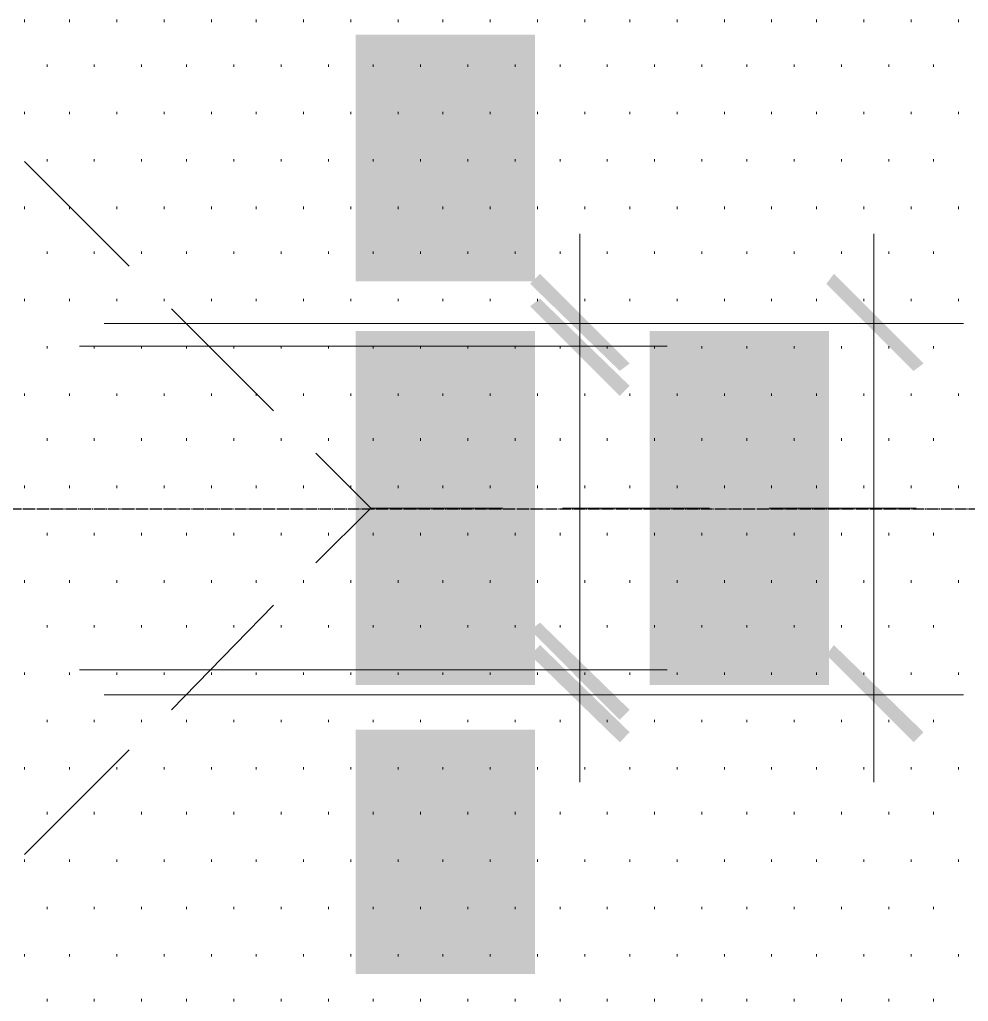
# Model space of a CAD drawing. Header units: millimetres. Extents: x -383313 to -161684, y -117025 to 99224.
# Drawn here: x -325112 to -323499, y -12419 to -10751 of the extents above; entities that cross this region are included whole.
import ezdxf

# ---------------------------------------------------------------- set-up
doc = ezdxf.new("R2010")
doc.units = ezdxf.units.MM
doc.header["$MEASUREMENT"] = 0
doc.linetypes.add('PS-GOST2.303 5', pattern=[24, 20, -1.5, 1, -1.5])
for name, color, linetype in [('PDF_Geometry', 7, 'Continuous'), ('PDF_Solid Fills', 7, 'Continuous'), ('PS_Оси', 5, 'PS-GOST2.303 5')]:
    doc.layers.add(name, color=color, linetype=linetype)

# ---------------------------------------------------------------- blocks, each defined once
blk = doc.blocks.new('A$Cf5759c35')
at = {"layer": 'PDF_Solid Fills'}
for points in [[(33946.9, 7382.9), (33946.9, 7382.9), (33946.9, 7357.5), (33951.2, 7353.3), (33951.2, 7349.1), (33955.4, 7340.6), (33959.6, 7336.4), (33959.6, 7336.4), (33963.9, 7332.1), (33972.3, 7327.9), (33972.3, 7382.9), (33972.3, 7382.9), (33972.3, 7391.4), (33972.3, 7395.6), (33976.6, 7404.1), (33980.8, 7408.3), (33985, 7412.6), (33993.5, 7416.8), (33993.5, 7416.8), (33997.7, 7421), (34002, 7421), (34006.2, 7425.3), (34010.4, 7425.3), (34014.7, 7425.3), (34023.1, 7429.5), (34031.6, 7429.5), (34035.8, 7429.5), (34044.3, 7429.5), (34052.8, 7429.5), (34065.5, 7429.5), (34073.9, 7429.5), (34073.9, 7429.5), (34086.6, 7429.5), (34095.1, 7429.5), (34103.6, 7429.5), (34112, 7429.5), (34116.3, 7429.5), (34124.7, 7429.5), (34133.2, 7425.3), (34137.4, 7425.3), (34141.7, 7425.3), (34145.9, 7421), (34150.1, 7421), (34154.4, 7416.8), (34158.6, 7416.8), (34162.8, 7412.6), (34167.1, 7404.1), (34171.3, 7399.9), (34175.5, 7395.6), (34175.5, 7387.2), (34175.5, 7382.9), (34179.8, 7327.9), (34184, 7332.1), (34188.2, 7336.4), (34192.5, 7340.6), (34192.5, 7349.1), (34196.7, 7353.3), (34196.7, 7361.8), (34200.9, 7366), (34200.9, 7374.5), (34200.9, 7382.9), (34200.9, 7382.9), (34200.9, 7391.4), (34200.9, 7395.6), (34196.7, 7404.1), (34196.7, 7408.3), (34192.5, 7416.8), (34188.2, 7421), (34188.2, 7425.3), (34184, 7429.5), (34179.8, 7433.7), (34175.5, 7438), (34171.3, 7442.2), (34162.8, 7446.4), (34158.6, 7446.4), (34150.1, 7450.7), (34145.9, 7454.9), (34141.7, 7454.9), (34137.4, 7454.9), (34133.2, 7459.1), (34124.7, 7459.1), (34120.5, 7459.1), (34112, 7459.1), (34103.6, 7463.4), (34099.3, 7463.4), (34090.9, 7463.4), (34082.4, 7463.4), (34073.9, 7463.4), (34069.7, 7463.4), (34061.2, 7463.4), (34052.8, 7463.4), (34044.3, 7463.4), (34040.1, 7463.4), (34031.6, 7459.1), (34027.4, 7459.1), (34018.9, 7459.1), (34014.7, 7459.1), (34006.2, 7454.9), (34002, 7454.9), (33993.5, 7450.7), (33989.3, 7446.4), (33980.8, 7446.4), (33976.6, 7442.2), (33976.6, 7442.2), (33972.3, 7438), (33968.1, 7433.7), (33959.6, 7429.5), (33955.4, 7421), (33955.4, 7416.8), (33951.2, 7416.8), (33951.2, 7408.3), (33946.9, 7404.1), (33946.9, 7395.6), (33946.9, 7387.2)], [(33972.3, 7327.9), (33976.6, 7323.7), (33980.8, 7319.4), (33989.3, 7315.2), (33993.5, 7311), (34002, 7311), (34002, 7306.7), (34010.4, 7306.7), (34014.7, 7306.7), (34023.1, 7302.5), (34027.4, 7302.5), (34035.8, 7302.5), (34040.1, 7302.5), (34048.5, 7302.5), (34057, 7302.5), (34065.5, 7298.3), (34073.9, 7298.3), (34078.2, 7298.3), (34086.6, 7298.3), (34095.1, 7302.5), (34103.6, 7302.5), (34112, 7302.5), (34120.5, 7302.5), (34124.7, 7302.5), (34133.2, 7306.7), (34137.4, 7306.7), (34145.9, 7311), (34150.1, 7311), (34154.4, 7315.2), (34162.8, 7315.2), (34167.1, 7319.4), (34171.3, 7323.7), (34175.5, 7323.7), (34179.8, 7327.9), (34175.5, 7382.9), (34175.5, 7378.7), (34175.5, 7374.5), (34171.3, 7366), (34171.3, 7361.8), (34167.1, 7357.5), (34162.8, 7349.1), (34154.4, 7344.8), (34154.4, 7344.8), (34150.1, 7344.8), (34145.9, 7340.6), (34141.7, 7340.6), (34137.4, 7336.4), (34129, 7336.4), (34124.7, 7336.4), (34116.3, 7332.1), (34107.8, 7332.1), (34099.3, 7332.1), (34090.9, 7332.1), (34082.4, 7332.1), (34073.9, 7332.1), (34065.5, 7332.1), (34057, 7332.1), (34048.5, 7332.1), (34040.1, 7332.1), (34031.6, 7332.1), (34027.4, 7336.4), (34018.9, 7336.4), (34014.7, 7336.4), (34006.2, 7340.6), (34002, 7340.6), (33997.7, 7344.8), (33993.5, 7344.8), (33989.3, 7349.1), (33985, 7353.3), (33980.8, 7357.5), (33976.6, 7361.8), (33972.3, 7366), (33972.3, 7374.5), (33972.3, 7382.9)], [(33946.9, 7234.8), (33946.9, 7209.4), (34107.8, 7095.1), (34137.4, 7095.1), (34137.4, 7205.1), (34196.7, 7205.1), (34196.7, 7234.8), (34137.4, 7234.8), (34137.4, 7268.6), (34107.8, 7268.6), (34107.8, 7234.8), (34107.8, 7124.7), (33997.7, 7205.1)], [(33946.9, 7234.8), (33997.7, 7205.1), (34107.8, 7205.1), (34107.8, 7124.7), (34107.8, 7234.8)], [(33946.9, 6879.2), (33946.9, 6879.2), (33946.9, 6853.8), (33951.2, 6849.5), (33951.2, 6845.3), (33955.4, 6836.8), (33959.6, 6832.6), (33959.6, 6832.6), (33963.9, 6828.4), (33972.3, 6824.1), (33972.3, 6879.2), (33972.3, 6879.2), (33972.3, 6887.6), (33972.3, 6891.9), (33976.6, 6900.3), (33980.8, 6904.6), (33985, 6908.8), (33993.5, 6913), (33993.5, 6913), (33997.7, 6917.3), (34002, 6917.3), (34006.2, 6921.5), (34010.4, 6921.5), (34014.7, 6921.5), (34023.1, 6925.7), (34031.6, 6925.7), (34035.8, 6925.7), (34044.3, 6925.7), (34052.8, 6925.7), (34065.5, 6925.7), (34073.9, 6925.7), (34073.9, 6925.7), (34086.6, 6925.7), (34095.1, 6925.7), (34103.6, 6925.7), (34112, 6925.7), (34116.3, 6925.7), (34124.7, 6925.7), (34133.2, 6921.5), (34137.4, 6921.5), (34141.7, 6921.5), (34145.9, 6917.3), (34150.1, 6917.3), (34154.4, 6913), (34158.6, 6913), (34162.8, 6908.8), (34167.1, 6900.3), (34171.3, 6896.1), (34175.5, 6891.9), (34175.5, 6883.4), (34175.5, 6879.2), (34179.8, 6824.1), (34184, 6828.4), (34188.2, 6832.6), (34192.5, 6836.8), (34192.5, 6845.3), (34196.7, 6849.5), (34196.7, 6858), (34200.9, 6862.2), (34200.9, 6870.7), (34200.9, 6879.2), (34200.9, 6879.2), (34200.9, 6887.6), (34200.9, 6891.9), (34196.7, 6900.3), (34196.7, 6904.6), (34192.5, 6913), (34188.2, 6917.3), (34188.2, 6921.5), (34184, 6925.7), (34179.8, 6930), (34175.5, 6934.2), (34171.3, 6938.4), (34162.8, 6942.7), (34158.6, 6942.7), (34150.1, 6946.9), (34145.9, 6951.1), (34141.7, 6951.1), (34137.4, 6951.1), (34133.2, 6955.4), (34124.7, 6955.4), (34120.5, 6955.4), (34112, 6955.4), (34103.6, 6959.6), (34099.3, 6959.6), (34090.9, 6959.6), (34082.4, 6959.6), (34073.9, 6959.6), (34069.7, 6959.6), (34061.2, 6959.6), (34052.8, 6959.6), (34044.3, 6959.6), (34040.1, 6959.6), (34031.6, 6955.4), (34027.4, 6955.4), (34018.9, 6955.4), (34014.7, 6955.4), (34006.2, 6951.1), (34002, 6951.1), (33993.5, 6946.9), (33989.3, 6942.7), (33980.8, 6942.7), (33976.6, 6938.4), (33976.6, 6938.4), (33972.3, 6934.2), (33968.1, 6930), (33959.6, 6925.7), (33955.4, 6917.3), (33955.4, 6913), (33951.2, 6913), (33951.2, 6904.6), (33946.9, 6900.3), (33946.9, 6891.9), (33946.9, 6883.4)], [(34446.5, 6879.2), (34446.5, 6879.2), (34446.5, 6853.8), (34450.7, 6849.5), (34450.7, 6845.3), (34454.9, 6836.8), (34459.2, 6832.6), (34459.2, 6832.6), (34463.4, 6828.4), (34471.9, 6824.1), (34471.9, 6879.2), (34471.9, 6879.2), (34471.9, 6887.6), (34471.9, 6891.9), (34476.1, 6900.3), (34480.3, 6904.6), (34484.6, 6908.8), (34493, 6913), (34493, 6913), (34497.3, 6917.3), (34501.5, 6917.3), (34505.7, 6921.5), (34510, 6921.5), (34514.2, 6921.5), (34522.7, 6925.7), (34531.1, 6925.7), (34535.4, 6925.7), (34543.8, 6925.7), (34552.3, 6925.7), (34565, 6925.7), (34573.5, 6925.7), (34573.5, 6925.7), (34586.2, 6925.7), (34594.6, 6925.7), (34603.1, 6925.7), (34611.6, 6925.7), (34615.8, 6925.7), (34624.3, 6925.7), (34632.7, 6921.5), (34637, 6921.5), (34641.2, 6921.5), (34645.4, 6917.3), (34649.7, 6917.3), (34653.9, 6913), (34658.1, 6913), (34662.4, 6908.8), (34666.6, 6900.3), (34670.8, 6896.1), (34675.1, 6891.9), (34675.1, 6883.4), (34675.1, 6879.2), (34679.3, 6824.1), (34683.5, 6828.4), (34687.8, 6832.6), (34692, 6836.8), (34692, 6845.3), (34696.2, 6849.5), (34696.2, 6858), (34700.5, 6862.2), (34700.5, 6870.7), (34700.5, 6879.2), (34700.5, 6879.2), (34700.5, 6887.6), (34700.5, 6891.9), (34696.2, 6900.3), (34696.2, 6904.6), (34692, 6913), (34687.8, 6917.3), (34687.8, 6921.5), (34683.5, 6925.7), (34679.3, 6930), (34675.1, 6934.2), (34670.8, 6938.4), (34662.4, 6942.7), (34658.1, 6942.7), (34649.7, 6946.9), (34645.4, 6951.1), (34641.2, 6951.1), (34637, 6951.1), (34632.7, 6955.4), (34624.3, 6955.4), (34620, 6955.4), (34611.6, 6955.4), (34603.1, 6959.6), (34598.9, 6959.6), (34590.4, 6959.6), (34581.9, 6959.6), (34573.5, 6959.6), (34569.2, 6959.6), (34560.8, 6959.6), (34552.3, 6959.6), (34543.8, 6959.6), (34539.6, 6959.6), (34531.1, 6955.4), (34526.9, 6955.4), (34518.4, 6955.4), (34514.2, 6955.4), (34505.7, 6951.1), (34501.5, 6951.1), (34493, 6946.9), (34488.8, 6942.7), (34480.3, 6942.7), (34476.1, 6938.4), (34476.1, 6938.4), (34471.9, 6934.2), (34467.6, 6930), (34459.2, 6925.7), (34454.9, 6917.3), (34454.9, 6913), (34450.7, 6913), (34450.7, 6904.6), (34446.5, 6900.3), (34446.5, 6891.9), (34446.5, 6883.4)], [(33972.3, 6824.1), (33976.6, 6819.9), (33980.8, 6815.7), (33989.3, 6811.4), (33993.5, 6807.2), (34002, 6807.2), (34002, 6803), (34010.4, 6803), (34014.7, 6803), (34023.1, 6798.7), (34027.4, 6798.7), (34035.8, 6798.7), (34040.1, 6798.7), (34048.5, 6798.7), (34057, 6798.7), (34065.5, 6794.5), (34073.9, 6794.5), (34078.2, 6794.5), (34086.6, 6794.5), (34095.1, 6798.7), (34103.6, 6798.7), (34112, 6798.7), (34120.5, 6798.7), (34124.7, 6798.7), (34133.2, 6803), (34137.4, 6803), (34145.9, 6807.2), (34150.1, 6807.2), (34154.4, 6811.4), (34162.8, 6811.4), (34167.1, 6815.7), (34171.3, 6819.9), (34175.5, 6819.9), (34179.8, 6824.1), (34175.5, 6879.2), (34175.5, 6874.9), (34175.5, 6870.7), (34171.3, 6862.2), (34171.3, 6858), (34167.1, 6853.8), (34162.8, 6845.3), (34154.4, 6841.1), (34154.4, 6841.1), (34150.1, 6841.1), (34145.9, 6836.8), (34141.7, 6836.8), (34137.4, 6832.6), (34129, 6832.6), (34124.7, 6832.6), (34116.3, 6828.4), (34107.8, 6828.4), (34099.3, 6828.4), (34090.9, 6828.4), (34082.4, 6828.4), (34073.9, 6828.4), (34065.5, 6828.4), (34057, 6828.4), (34048.5, 6828.4), (34040.1, 6828.4), (34031.6, 6828.4), (34027.4, 6832.6), (34018.9, 6832.6), (34014.7, 6832.6), (34006.2, 6836.8), (34002, 6836.8), (33997.7, 6841.1), (33993.5, 6841.1), (33989.3, 6845.3), (33985, 6849.5), (33980.8, 6853.8), (33976.6, 6858), (33972.3, 6862.2), (33972.3, 6870.7), (33972.3, 6879.2)], [(34471.9, 6824.1), (34476.1, 6819.9), (34480.3, 6815.7), (34488.8, 6811.4), (34493, 6807.2), (34501.5, 6807.2), (34501.5, 6803), (34510, 6803), (34514.2, 6803), (34522.7, 6798.7), (34526.9, 6798.7), (34535.4, 6798.7), (34539.6, 6798.7), (34548.1, 6798.7), (34556.5, 6798.7), (34565, 6794.5), (34573.5, 6794.5), (34577.7, 6794.5), (34586.2, 6794.5), (34594.6, 6798.7), (34603.1, 6798.7), (34611.6, 6798.7), (34620, 6798.7), (34624.3, 6798.7), (34632.7, 6803), (34637, 6803), (34645.4, 6807.2), (34649.7, 6807.2), (34653.9, 6811.4), (34662.4, 6811.4), (34666.6, 6815.7), (34670.8, 6819.9), (34675.1, 6819.9), (34679.3, 6824.1), (34675.1, 6879.2), (34675.1, 6874.9), (34675.1, 6870.7), (34670.8, 6862.2), (34670.8, 6858), (34666.6, 6853.8), (34662.4, 6845.3), (34653.9, 6841.1), (34653.9, 6841.1), (34649.7, 6841.1), (34645.4, 6836.8), (34641.2, 6836.8), (34637, 6832.6), (34628.5, 6832.6), (34624.3, 6832.6), (34615.8, 6828.4), (34607.3, 6828.4), (34598.9, 6828.4), (34590.4, 6828.4), (34581.9, 6828.4), (34573.5, 6828.4), (34565, 6828.4), (34556.5, 6828.4), (34548.1, 6828.4), (34539.6, 6828.4), (34531.1, 6828.4), (34526.9, 6832.6), (34518.4, 6832.6), (34514.2, 6832.6), (34505.7, 6836.8), (34501.5, 6836.8), (34497.3, 6841.1), (34493, 6841.1), (34488.8, 6845.3), (34484.6, 6849.5), (34480.3, 6853.8), (34476.1, 6858), (34471.9, 6862.2), (34471.9, 6870.7), (34471.9, 6879.2)], [(33951.2, 6756.4), (33951.2, 6629.4), (34078.2, 6608.2), (34082.4, 6637.9), (34078.2, 6637.9), (34073.9, 6642.1), (34069.7, 6650.6), (34065.5, 6654.8), (34065.5, 6654.8), (34061.2, 6659), (34061.2, 6667.5), (34057, 6676), (34057, 6680.2), (34052.8, 6743.7), (34052.8, 6743.7), (34048.5, 6739.5), (34048.5, 6642.1), (33980.8, 6654.8), (33980.8, 6756.4)], [(34052.8, 6743.7), (34057, 6680.2), (34057, 6688.7), (34061.2, 6697.1), (34061.2, 6705.6), (34065.5, 6709.8), (34069.7, 6714.1), (34073.9, 6718.3), (34078.2, 6722.5), (34082.4, 6726.8), (34086.6, 6731), (34095.1, 6731), (34099.3, 6735.2), (34107.8, 6735.2), (34116.3, 6735.2), (34116.3, 6735.2), (34120.5, 6735.2), (34129, 6735.2), (34137.4, 6731), (34141.7, 6731), (34150.1, 6726.8), (34154.4, 6722.5), (34158.6, 6718.3), (34158.6, 6718.3), (34167.1, 6714.1), (34167.1, 6705.6), (34171.3, 6701.4), (34175.5, 6697.1), (34175.5, 6688.7), (34175.5, 6680.2), (34175.5, 6743.7), (34171.3, 6747.9), (34171.3, 6747.9), (34162.8, 6752.2), (34158.6, 6756.4), (34154.4, 6760.6), (34145.9, 6760.6), (34141.7, 6764.9), (34133.2, 6764.9), (34124.7, 6764.9), (34120.5, 6769.1), (34112, 6769.1), (34107.8, 6769.1), (34103.6, 6764.9), (34095.1, 6764.9), (34086.6, 6764.9), (34082.4, 6760.6), (34073.9, 6760.6), (34069.7, 6756.4), (34065.5, 6752.2), (34057, 6747.9)], [(34573.5, 6743.7), (34573.5, 6684.4), (34573.5, 6688.7), (34577.7, 6697.1), (34577.7, 6701.4), (34581.9, 6709.8), (34581.9, 6714.1), (34586.2, 6718.3), (34590.4, 6722.5), (34598.9, 6726.8), (34603.1, 6731), (34607.3, 6731), (34615.8, 6731), (34624.3, 6731), (34624.3, 6731), (34628.5, 6731), (34637, 6731), (34645.4, 6731), (34649.7, 6726.8), (34653.9, 6722.5), (34662.4, 6718.3), (34666.6, 6714.1), (34666.6, 6705.6), (34670.8, 6701.4), (34675.1, 6697.1), (34675.1, 6688.7), (34675.1, 6680.2), (34675.1, 6620.9), (34679.3, 6625.2), (34683.5, 6629.4), (34687.8, 6633.6), (34692, 6642.1), (34696.2, 6646.3), (34696.2, 6654.8), (34696.2, 6659), (34700.5, 6667.5), (34700.5, 6671.7), (34700.5, 6680.2), (34700.5, 6684.4), (34700.5, 6692.9), (34700.5, 6701.4), (34696.2, 6705.6), (34696.2, 6714.1), (34692, 6718.3), (34687.8, 6726.8), (34687.8, 6731), (34683.5, 6735.2), (34679.3, 6739.5), (34675.1, 6743.7), (34670.8, 6747.9), (34666.6, 6752.2), (34662.4, 6756.4), (34653.9, 6756.4), (34649.7, 6760.6), (34641.2, 6764.9), (34637, 6764.9), (34628.5, 6764.9), (34624.3, 6764.9), (34620, 6764.9), (34611.6, 6764.9), (34607.3, 6764.9), (34598.9, 6760.6), (34594.6, 6760.6), (34586.2, 6756.4), (34581.9, 6752.2), (34581.9, 6752.2), (34577.7, 6747.9)], [(34031.6, 6688.7), (34031.6, 6688.7), (34031.6, 6676), (34035.8, 6667.5), (34035.8, 6659), (34040.1, 6654.8), (34044.3, 6650.6), (34048.5, 6642.1), (34048.5, 6739.5), (34044.3, 6735.2), (34040.1, 6726.8), (34035.8, 6722.5), (34035.8, 6718.3), (34031.6, 6709.8), (34031.6, 6705.6), (34031.6, 6697.1)], [(34129, 6633.6), (34133.2, 6599.8), (34133.2, 6604), (34150.1, 6604), (34154.4, 6608.2), (34162.8, 6608.2), (34167.1, 6612.5), (34171.3, 6616.7), (34175.5, 6620.9), (34179.8, 6625.2), (34184, 6629.4), (34188.2, 6633.6), (34192.5, 6642.1), (34196.7, 6646.3), (34196.7, 6654.8), (34196.7, 6659), (34200.9, 6667.5), (34200.9, 6676), (34200.9, 6680.2), (34200.9, 6684.4), (34200.9, 6688.7), (34200.9, 6697.1), (34196.7, 6705.6), (34196.7, 6709.8), (34192.5, 6718.3), (34192.5, 6722.5), (34188.2, 6726.8), (34184, 6735.2), (34179.8, 6739.5), (34175.5, 6743.7), (34175.5, 6680.2), (34175.5, 6680.2), (34175.5, 6676), (34175.5, 6667.5), (34171.3, 6663.3), (34167.1, 6654.8), (34162.8, 6650.6), (34158.6, 6646.3), (34154.4, 6642.1), (34150.1, 6642.1), (34141.7, 6637.9), (34137.4, 6633.6)], [(34446.5, 6680.2), (34446.5, 6659), (34450.7, 6654.8), (34450.7, 6646.3), (34454.9, 6642.1), (34459.2, 6633.6), (34463.4, 6629.4), (34463.4, 6629.4), (34467.6, 6625.2), (34471.9, 6680.2), (34471.9, 6684.4), (34471.9, 6692.9), (34476.1, 6701.4), (34476.1, 6705.6), (34480.3, 6709.8), (34484.6, 6714.1), (34488.8, 6718.3), (34497.3, 6718.3), (34501.5, 6722.5), (34510, 6722.5), (34514.2, 6722.5), (34518.4, 6722.5), (34526.9, 6718.3), (34531.1, 6714.1), (34535.4, 6709.8), (34539.6, 6705.6), (34543.8, 6705.6), (34543.8, 6697.1), (34548.1, 6692.9), (34548.1, 6684.4), (34552.3, 6676), (34552.3, 6671.7), (34552.3, 6731), (34548.1, 6735.2), (34543.8, 6739.5), (34539.6, 6743.7), (34535.4, 6747.9), (34531.1, 6747.9), (34522.7, 6752.2), (34518.4, 6752.2), (34510, 6752.2), (34505.7, 6752.2), (34497.3, 6752.2), (34488.8, 6747.9), (34484.6, 6747.9), (34476.1, 6743.7), (34476.1, 6743.7), (34471.9, 6739.5), (34467.6, 6735.2), (34463.4, 6731), (34459.2, 6722.5), (34454.9, 6718.3), (34450.7, 6714.1), (34450.7, 6705.6), (34446.5, 6701.4), (34446.5, 6692.9), (34446.5, 6688.7)], [(34552.3, 6667.5), (34577.7, 6663.3), (34577.7, 6663.3), (34577.7, 6671.7), (34573.5, 6676), (34573.5, 6684.4), (34573.5, 6743.7), (34569.2, 6739.5), (34565, 6731), (34560.8, 6726.8), (34560.8, 6718.3), (34556.5, 6726.8), (34552.3, 6731), (34552.3, 6671.7)], [(34467.6, 6625.2), (34471.9, 6620.9), (34476.1, 6616.7), (34484.6, 6612.5), (34488.8, 6612.5), (34497.3, 6608.2), (34501.5, 6608.2), (34510, 6604), (34514.2, 6633.6), (34510, 6637.9), (34505.7, 6637.9), (34497.3, 6642.1), (34493, 6642.1), (34484.6, 6646.3), (34480.3, 6650.6), (34480.3, 6654.8), (34476.1, 6659), (34471.9, 6667.5), (34471.9, 6671.7), (34471.9, 6680.2)], [(34624.3, 6633.6), (34628.5, 6599.8), (34632.7, 6604), (34645.4, 6604), (34653.9, 6608.2), (34658.1, 6608.2), (34666.6, 6612.5), (34670.8, 6616.7), (34675.1, 6620.9), (34675.1, 6680.2), (34675.1, 6676), (34675.1, 6667.5), (34670.8, 6663.3), (34666.6, 6654.8), (34662.4, 6650.6), (34662.4, 6650.6), (34658.1, 6646.3), (34653.9, 6642.1), (34649.7, 6637.9), (34641.2, 6637.9), (34632.7, 6633.6)], [(34052.8, 6549), (34057, 6485.5), (34057, 6493.9), (34061.2, 6502.4), (34061.2, 6510.9), (34065.5, 6515.1), (34069.7, 6519.3), (34073.9, 6523.6), (34078.2, 6527.8), (34082.4, 6532), (34086.6, 6536.3), (34095.1, 6536.3), (34099.3, 6540.5), (34107.8, 6540.5), (34116.3, 6540.5), (34116.3, 6540.5), (34120.5, 6540.5), (34129, 6540.5), (34137.4, 6536.3), (34141.7, 6536.3), (34150.1, 6532), (34154.4, 6527.8), (34158.6, 6523.6), (34158.6, 6523.6), (34167.1, 6519.3), (34167.1, 6510.9), (34171.3, 6506.6), (34175.5, 6502.4), (34175.5, 6493.9), (34175.5, 6485.5), (34175.5, 6549), (34171.3, 6553.2), (34171.3, 6553.2), (34162.8, 6557.4), (34158.6, 6561.7), (34154.4, 6565.9), (34145.9, 6565.9), (34141.7, 6570.1), (34133.2, 6570.1), (34124.7, 6570.1), (34120.5, 6574.4), (34112, 6574.4), (34107.8, 6574.4), (34103.6, 6570.1), (34095.1, 6570.1), (34086.6, 6570.1), (34082.4, 6565.9), (34073.9, 6565.9), (34069.7, 6561.7), (34065.5, 6557.4), (34057, 6553.2)], [(33951.2, 6561.7), (33951.2, 6434.7), (34078.2, 6413.5), (34082.4, 6443.1), (34078.2, 6443.1), (34073.9, 6447.4), (34069.7, 6455.8), (34065.5, 6460.1), (34065.5, 6460.1), (34061.2, 6464.3), (34061.2, 6472.8), (34057, 6481.2), (34057, 6485.5), (34052.8, 6549), (34052.8, 6549), (34048.5, 6544.7), (34048.5, 6447.4), (33980.8, 6460.1), (33980.8, 6561.7)], [(34446.5, 6493.9), (34446.5, 6468.5), (34450.7, 6464.3), (34454.9, 6455.8), (34454.9, 6451.6), (34459.2, 6447.4), (34463.4, 6443.1), (34467.6, 6438.9), (34471.9, 6493.9), (34471.9, 6493.9), (34471.9, 6502.4), (34471.9, 6506.6), (34476.1, 6515.1), (34480.3, 6519.3), (34484.6, 6523.6), (34484.6, 6523.6), (34488.8, 6527.8), (34493, 6532), (34501.5, 6532), (34510, 6536.3), (34505.7, 6565.9), (34501.5, 6565.9), (34497.3, 6565.9), (34488.8, 6561.7), (34484.6, 6557.4), (34476.1, 6557.4), (34471.9, 6553.2), (34467.6, 6549), (34463.4, 6544.7), (34459.2, 6540.5), (34454.9, 6536.3), (34450.7, 6527.8), (34450.7, 6523.6), (34446.5, 6515.1), (34446.5, 6510.9), (34446.5, 6502.4)], [(34556.5, 6549), (34560.8, 6489.7), (34560.8, 6502.4), (34565, 6510.9), (34569.2, 6515.1), (34569.2, 6519.3), (34577.7, 6523.6), (34577.7, 6527.8), (34581.9, 6532), (34590.4, 6532), (34594.6, 6536.3), (34603.1, 6536.3), (34607.3, 6540.5), (34615.8, 6540.5), (34624.3, 6540.5), (34628.5, 6536.3), (34637, 6536.3), (34641.2, 6536.3), (34649.7, 6532), (34653.9, 6527.8), (34658.1, 6523.6), (34662.4, 6523.6), (34666.6, 6515.1), (34670.8, 6510.9), (34675.1, 6506.6), (34675.1, 6498.2), (34675.1, 6489.7), (34675.1, 6549), (34670.8, 6553.2), (34666.6, 6557.4), (34658.1, 6561.7), (34653.9, 6561.7), (34649.7, 6565.9), (34641.2, 6565.9), (34637, 6570.1), (34628.5, 6570.1), (34624.3, 6570.1), (34615.8, 6570.1), (34611.6, 6570.1), (34603.1, 6570.1), (34598.9, 6570.1), (34590.4, 6565.9), (34586.2, 6565.9), (34577.7, 6561.7), (34573.5, 6561.7), (34565, 6557.4), (34560.8, 6553.2)], [(34031.6, 6493.9), (34031.6, 6493.9), (34031.6, 6481.2), (34035.8, 6472.8), (34035.8, 6464.3), (34040.1, 6460.1), (34044.3, 6455.8), (34048.5, 6447.4), (34048.5, 6544.7), (34044.3, 6540.5), (34040.1, 6532), (34035.8, 6527.8), (34035.8, 6523.6), (34031.6, 6515.1), (34031.6, 6510.9), (34031.6, 6502.4)], [(34129, 6438.9), (34133.2, 6405), (34133.2, 6409.3), (34150.1, 6409.3), (34154.4, 6413.5), (34162.8, 6413.5), (34167.1, 6417.7), (34171.3, 6422), (34175.5, 6426.2), (34179.8, 6430.4), (34184, 6434.7), (34188.2, 6438.9), (34192.5, 6447.4), (34196.7, 6451.6), (34196.7, 6460.1), (34196.7, 6464.3), (34200.9, 6472.8), (34200.9, 6481.2), (34200.9, 6485.5), (34200.9, 6489.7), (34200.9, 6493.9), (34200.9, 6502.4), (34196.7, 6510.9), (34196.7, 6515.1), (34192.5, 6523.6), (34192.5, 6527.8), (34188.2, 6532), (34184, 6540.5), (34179.8, 6544.7), (34175.5, 6549), (34175.5, 6485.5), (34175.5, 6485.5), (34175.5, 6481.2), (34175.5, 6472.8), (34171.3, 6468.5), (34167.1, 6460.1), (34162.8, 6455.8), (34158.6, 6451.6), (34154.4, 6447.4), (34150.1, 6447.4), (34141.7, 6443.1), (34137.4, 6438.9)], [(34467.6, 6438.9), (34471.9, 6430.4), (34480.3, 6430.4), (34484.6, 6426.2), (34488.8, 6422), (34493, 6422), (34497.3, 6417.7), (34505.7, 6417.7), (34510, 6413.5), (34518.4, 6413.5), (34522.7, 6409.3), (34531.1, 6409.3), (34539.6, 6409.3), (34543.8, 6405), (34552.3, 6405), (34560.8, 6405), (34569.2, 6405), (34577.7, 6405), (34581.9, 6405), (34590.4, 6405), (34598.9, 6405), (34607.3, 6405), (34615.8, 6409.3), (34624.3, 6409.3), (34628.5, 6409.3), (34637, 6413.5), (34641.2, 6413.5), (34649.7, 6417.7), (34653.9, 6417.7), (34658.1, 6422), (34662.4, 6422), (34666.6, 6426.2), (34670.8, 6430.4), (34675.1, 6430.4), (34679.3, 6438.9), (34683.5, 6443.1), (34687.8, 6447.4), (34692, 6451.6), (34692, 6460.1), (34696.2, 6464.3), (34696.2, 6472.8), (34700.5, 6477), (34700.5, 6485.5), (34700.5, 6493.9), (34700.5, 6493.9), (34700.5, 6498.2), (34700.5, 6506.6), (34696.2, 6515.1), (34696.2, 6519.3), (34692, 6527.8), (34687.8, 6532), (34687.8, 6532), (34683.5, 6540.5), (34679.3, 6544.7), (34675.1, 6549), (34675.1, 6489.7), (34675.1, 6485.5), (34675.1, 6477), (34670.8, 6472.8), (34666.6, 6464.3), (34666.6, 6464.3), (34662.4, 6460.1), (34658.1, 6455.8), (34653.9, 6451.6), (34645.4, 6447.4), (34641.2, 6447.4), (34637, 6443.1), (34628.5, 6443.1), (34624.3, 6443.1), (34615.8, 6438.9), (34611.6, 6438.9), (34607.3, 6443.1), (34598.9, 6443.1), (34590.4, 6443.1), (34586.2, 6447.4), (34581.9, 6451.6), (34577.7, 6455.8), (34573.5, 6460.1), (34569.2, 6464.3), (34569.2, 6434.7), (34565, 6434.7), (34556.5, 6434.7), (34548.1, 6438.9), (34539.6, 6438.9), (34531.1, 6438.9), (34526.9, 6438.9), (34518.4, 6443.1), (34514.2, 6443.1), (34510, 6443.1), (34505.7, 6447.4), (34497.3, 6451.6), (34493, 6455.8), (34488.8, 6460.1), (34484.6, 6464.3), (34480.3, 6468.5), (34476.1, 6472.8), (34471.9, 6481.2), (34471.9, 6485.5), (34471.9, 6493.9)], [(34535.4, 6498.2), (34535.4, 6498.2), (34535.4, 6477), (34539.6, 6468.5), (34543.8, 6464.3), (34543.8, 6460.1), (34548.1, 6455.8), (34552.3, 6451.6), (34556.5, 6443.1), (34560.8, 6438.9), (34569.2, 6434.7), (34569.2, 6464.3), (34565, 6472.8), (34565, 6477), (34560.8, 6485.5), (34560.8, 6489.7), (34556.5, 6549), (34552.3, 6544.7), (34548.1, 6540.5), (34543.8, 6536.3), (34539.6, 6527.8), (34539.6, 6523.6), (34535.4, 6515.1), (34535.4, 6510.9), (34535.4, 6502.4)], [(33946.9, 6201.8), (33946.9, 6201.8), (33946.9, 6176.4), (33951.2, 6172.2), (33951.2, 6168), (33955.4, 6159.5), (33959.6, 6155.3), (33959.6, 6155.3), (33963.9, 6151), (33972.3, 6146.8), (33972.3, 6201.8), (33972.3, 6201.8), (33972.3, 6210.3), (33972.3, 6214.5), (33976.6, 6223), (33980.8, 6227.2), (33985, 6231.5), (33993.5, 6235.7), (33993.5, 6235.7), (33997.7, 6239.9), (34002, 6239.9), (34006.2, 6244.2), (34010.4, 6244.2), (34014.7, 6244.2), (34023.1, 6248.4), (34031.6, 6248.4), (34035.8, 6248.4), (34044.3, 6248.4), (34052.8, 6248.4), (34065.5, 6248.4), (34073.9, 6248.4), (34073.9, 6248.4), (34086.6, 6248.4), (34095.1, 6248.4), (34103.6, 6248.4), (34112, 6248.4), (34116.3, 6248.4), (34124.7, 6248.4), (34133.2, 6244.2), (34137.4, 6244.2), (34141.7, 6244.2), (34145.9, 6239.9), (34150.1, 6239.9), (34154.4, 6235.7), (34158.6, 6235.7), (34162.8, 6231.5), (34167.1, 6223), (34171.3, 6218.8), (34175.5, 6214.5), (34175.5, 6206.1), (34175.5, 6201.8), (34179.8, 6146.8), (34184, 6151), (34188.2, 6155.3), (34192.5, 6159.5), (34192.5, 6168), (34196.7, 6172.2), (34196.7, 6180.7), (34200.9, 6184.9), (34200.9, 6193.4), (34200.9, 6201.8), (34200.9, 6201.8), (34200.9, 6210.3), (34200.9, 6214.5), (34196.7, 6223), (34196.7, 6227.2), (34192.5, 6235.7), (34188.2, 6239.9), (34188.2, 6244.2), (34184, 6248.4), (34179.8, 6252.6), (34175.5, 6256.9), (34171.3, 6261.1), (34162.8, 6265.3), (34158.6, 6265.3), (34150.1, 6269.6), (34145.9, 6273.8), (34141.7, 6273.8), (34137.4, 6273.8), (34133.2, 6278), (34124.7, 6278), (34120.5, 6278), (34112, 6278), (34103.6, 6282.3), (34099.3, 6282.3), (34090.9, 6282.3), (34082.4, 6282.3), (34073.9, 6282.3), (34069.7, 6282.3), (34061.2, 6282.3), (34052.8, 6282.3), (34044.3, 6282.3), (34040.1, 6282.3), (34031.6, 6278), (34027.4, 6278), (34018.9, 6278), (34014.7, 6278), (34006.2, 6273.8), (34002, 6273.8), (33993.5, 6269.6), (33989.3, 6265.3), (33980.8, 6265.3), (33976.6, 6261.1), (33976.6, 6261.1), (33972.3, 6256.9), (33968.1, 6252.6), (33959.6, 6248.4), (33955.4, 6239.9), (33955.4, 6235.7), (33951.2, 6235.7), (33951.2, 6227.2), (33946.9, 6223), (33946.9, 6214.5), (33946.9, 6206.1)], [(33972.3, 6146.8), (33976.6, 6142.6), (33980.8, 6138.3), (33989.3, 6134.1), (33993.5, 6129.9), (34002, 6129.9), (34002, 6125.6), (34010.4, 6125.6), (34014.7, 6125.6), (34023.1, 6121.4), (34027.4, 6121.4), (34035.8, 6121.4), (34040.1, 6121.4), (34048.5, 6121.4), (34057, 6121.4), (34065.5, 6117.2), (34073.9, 6117.2), (34078.2, 6117.2), (34086.6, 6117.2), (34095.1, 6121.4), (34103.6, 6121.4), (34112, 6121.4), (34120.5, 6121.4), (34124.7, 6121.4), (34133.2, 6125.6), (34137.4, 6125.6), (34145.9, 6129.9), (34150.1, 6129.9), (34154.4, 6134.1), (34162.8, 6134.1), (34167.1, 6138.3), (34171.3, 6142.6), (34175.5, 6142.6), (34179.8, 6146.8), (34175.5, 6201.8), (34175.5, 6197.6), (34175.5, 6193.4), (34171.3, 6184.9), (34171.3, 6180.7), (34167.1, 6176.4), (34162.8, 6168), (34154.4, 6163.7), (34154.4, 6163.7), (34150.1, 6163.7), (34145.9, 6159.5), (34141.7, 6159.5), (34137.4, 6155.3), (34129, 6155.3), (34124.7, 6155.3), (34116.3, 6151), (34107.8, 6151), (34099.3, 6151), (34090.9, 6151), (34082.4, 6151), (34073.9, 6151), (34065.5, 6151), (34057, 6151), (34048.5, 6151), (34040.1, 6151), (34031.6, 6151), (34027.4, 6155.3), (34018.9, 6155.3), (34014.7, 6155.3), (34006.2, 6159.5), (34002, 6159.5), (33997.7, 6163.7), (33993.5, 6163.7), (33989.3, 6168), (33985, 6172.2), (33980.8, 6176.4), (33976.6, 6180.7), (33972.3, 6184.9), (33972.3, 6193.4), (33972.3, 6201.8)], [(33946.9, 6053.7), (33946.9, 6028.3), (34107.8, 5914), (34137.4, 5914), (34137.4, 6024), (34196.7, 6024), (34196.7, 6053.7), (34137.4, 6053.7), (34137.4, 6087.5), (34107.8, 6087.5), (34107.8, 6053.7), (34107.8, 5943.6), (33997.7, 6024)], [(33946.9, 6053.7), (33997.7, 6024), (34107.8, 6024), (34107.8, 5943.6), (34107.8, 6053.7)]]:
    blk.add_hatch(color=8, dxfattribs=at).paths.add_polyline_path(points)
at = {"layer": 'PDF_Geometry', "color": 8, "lineweight": 9}
for points in [[(33358.5, 7509.9), (33358.5, 7514.2)], [(33434.7, 7509.9), (33434.7, 7514.2)], [(33515.1, 7509.9), (33515.1, 7514.2)], [(33595.6, 7509.9), (33595.6, 7514.2)], [(33676, 7509.9), (33676, 7514.2)], [(33752.2, 7509.9), (33752.2, 7514.2)], [(33832.6, 7509.9), (33832.6, 7514.2)], [(33913.1, 7509.9), (33913.1, 7514.2)], [(33993.5, 7509.9), (33993.5, 7514.2)], [(34069.7, 7509.9), (34069.7, 7514.2)], [(34150.1, 7509.9), (34150.1, 7514.2)], [(34230.6, 7509.9), (34230.6, 7514.2)], [(34311, 7509.9), (34311, 7514.2)], [(34387.2, 7509.9), (34387.2, 7514.2)], [(34467.6, 7509.9), (34467.6, 7514.2)], [(34548.1, 7509.9), (34548.1, 7514.2)], [(34628.5, 7509.9), (34628.5, 7514.2)], [(34704.7, 7509.9), (34704.7, 7514.2)], [(34785.1, 7509.9), (34785.1, 7514.2)], [(34865.6, 7509.9), (34865.6, 7514.2)], [(34946, 7509.9), (34946, 7514.2)], [(33396.6, 7433.7), (33396.6, 7438)], [(33477, 7433.7), (33477, 7438)], [(33557.5, 7433.7), (33557.5, 7438)], [(33633.7, 7433.7), (33633.7, 7438)], [(33714.1, 7433.7), (33714.1, 7438)], [(33794.5, 7433.7), (33794.5, 7438)], [(33875, 7433.7), (33875, 7438)], [(33951.2, 7433.7), (33951.2, 7438)], [(34031.6, 7433.7), (34031.6, 7438)], [(34112, 7433.7), (34112, 7438)], [(34192.5, 7433.7), (34192.5, 7438)], [(34268.7, 7433.7), (34268.7, 7438)], [(34349.1, 7433.7), (34349.1, 7438)], [(34429.5, 7433.7), (34429.5, 7438)], [(34510, 7433.7), (34510, 7438)], [(34586.2, 7433.7), (34586.2, 7438)], [(34666.6, 7433.7), (34666.6, 7438)], [(34747, 7433.7), (34747, 7438)], [(34827.5, 7433.7), (34827.5, 7438)], [(34903.7, 7433.7), (34903.7, 7438)], [(33358.5, 7353.3), (33358.5, 7357.5)], [(33434.7, 7353.3), (33434.7, 7357.5)], [(33515.1, 7353.3), (33515.1, 7357.5)], [(33595.6, 7353.3), (33595.6, 7357.5)], [(33676, 7353.3), (33676, 7357.5)], [(33752.2, 7353.3), (33752.2, 7357.5)], [(33832.6, 7353.3), (33832.6, 7357.5)], [(33913.1, 7353.3), (33913.1, 7357.5)], [(33993.5, 7353.3), (33993.5, 7357.5)], [(34069.7, 7353.3), (34069.7, 7357.5)], [(34150.1, 7353.3), (34150.1, 7357.5)], [(34230.6, 7353.3), (34230.6, 7357.5)], [(34311, 7353.3), (34311, 7357.5)], [(34387.2, 7353.3), (34387.2, 7357.5)], [(34467.6, 7353.3), (34467.6, 7357.5)], [(34548.1, 7353.3), (34548.1, 7357.5)], [(34628.5, 7353.3), (34628.5, 7357.5)], [(34704.7, 7353.3), (34704.7, 7357.5)], [(34785.1, 7353.3), (34785.1, 7357.5)], [(34865.6, 7353.3), (34865.6, 7357.5)], [(34946, 7353.3), (34946, 7357.5)], [(33396.6, 7272.9), (33396.6, 7277.1)], [(33477, 7272.9), (33477, 7277.1)], [(33557.5, 7272.9), (33557.5, 7277.1)], [(33633.7, 7272.9), (33633.7, 7277.1)], [(33714.1, 7272.9), (33714.1, 7277.1)], [(33794.5, 7272.9), (33794.5, 7277.1)], [(33875, 7272.9), (33875, 7277.1)], [(33951.2, 7272.9), (33951.2, 7277.1)], [(34031.6, 7272.9), (34031.6, 7277.1)], [(34112, 7272.9), (34112, 7277.1)], [(34192.5, 7272.9), (34192.5, 7277.1)], [(34268.7, 7272.9), (34268.7, 7277.1)], [(34349.1, 7272.9), (34349.1, 7277.1)], [(34429.5, 7272.9), (34429.5, 7277.1)], [(34510, 7272.9), (34510, 7277.1)], [(34586.2, 7272.9), (34586.2, 7277.1)], [(34666.6, 7272.9), (34666.6, 7277.1)], [(34747, 7272.9), (34747, 7277.1)], [(34827.5, 7272.9), (34827.5, 7277.1)], [(34903.7, 7272.9), (34903.7, 7277.1)], [(33358.5, 7192.4), (33358.5, 7196.7)], [(33434.7, 7192.4), (33434.7, 7196.7)], [(33515.1, 7192.4), (33515.1, 7196.7)], [(33595.6, 7192.4), (33595.6, 7196.7)], [(33676, 7192.4), (33676, 7196.7)], [(33752.2, 7192.4), (33752.2, 7196.7)], [(33832.6, 7192.4), (33832.6, 7196.7)], [(33913.1, 7192.4), (33913.1, 7196.7)], [(33993.5, 7192.4), (33993.5, 7196.7)], [(34069.7, 7192.4), (34069.7, 7196.7)], [(34150.1, 7192.4), (34150.1, 7196.7)], [(34230.6, 7192.4), (34230.6, 7196.7)], [(34311, 7192.4), (34311, 7196.7)], [(34387.2, 7192.4), (34387.2, 7196.7)], [(34467.6, 7192.4), (34467.6, 7196.7)], [(34548.1, 7192.4), (34548.1, 7196.7)], [(34628.5, 7192.4), (34628.5, 7196.7)], [(34704.7, 7192.4), (34704.7, 7196.7)], [(34785.1, 7192.4), (34785.1, 7196.7)], [(34865.6, 7192.4), (34865.6, 7196.7)], [(34946, 7192.4), (34946, 7196.7)], [(33396.6, 7116.2), (33396.6, 7120.5)], [(33477, 7116.2), (33477, 7120.5)], [(33557.5, 7116.2), (33557.5, 7120.5)], [(33633.7, 7116.2), (33633.7, 7120.5)], [(33714.1, 7116.2), (33714.1, 7120.5)], [(33794.5, 7116.2), (33794.5, 7120.5)], [(33875, 7116.2), (33875, 7120.5)], [(33951.2, 7116.2), (33951.2, 7120.5)], [(34031.6, 7116.2), (34031.6, 7120.5)], [(34112, 7116.2), (34112, 7120.5)], [(34192.5, 7116.2), (34192.5, 7120.5)], [(34268.7, 7116.2), (34268.7, 7120.5)], [(34349.1, 7116.2), (34349.1, 7120.5)], [(34429.5, 7116.2), (34429.5, 7120.5)], [(34510, 7116.2), (34510, 7120.5)], [(34586.2, 7116.2), (34586.2, 7120.5)], [(34666.6, 7116.2), (34666.6, 7120.5)], [(34747, 7116.2), (34747, 7120.5)], [(34827.5, 7116.2), (34827.5, 7120.5)], [(34903.7, 7116.2), (34903.7, 7120.5)], [(33358.5, 7035.8), (33358.5, 7040)], [(33434.7, 7035.8), (33434.7, 7040)], [(33515.1, 7035.8), (33515.1, 7040)], [(33595.6, 7035.8), (33595.6, 7040)], [(33676, 7035.8), (33676, 7040)], [(33752.2, 7035.8), (33752.2, 7040)], [(33832.6, 7035.8), (33832.6, 7040)], [(33913.1, 7035.8), (33913.1, 7040)], [(33993.5, 7035.8), (33993.5, 7040)], [(34069.7, 7035.8), (34069.7, 7040)], [(34150.1, 7035.8), (34150.1, 7040)], [(34230.6, 7035.8), (34230.6, 7040)], [(34311, 7035.8), (34311, 7040)], [(34387.2, 7035.8), (34387.2, 7040)], [(34467.6, 7035.8), (34467.6, 7040)], [(34548.1, 7035.8), (34548.1, 7040)], [(34628.5, 7035.8), (34628.5, 7040)], [(34704.7, 7035.8), (34704.7, 7040)], [(34785.1, 7035.8), (34785.1, 7040)], [(34865.6, 7035.8), (34865.6, 7040)], [(34946, 7035.8), (34946, 7040)], [(33396.6, 6955.4), (33396.6, 6959.6)], [(33477, 6955.4), (33477, 6959.6)], [(33557.5, 6955.4), (33557.5, 6959.6)], [(33633.7, 6955.4), (33633.7, 6959.6)], [(33714.1, 6955.4), (33714.1, 6959.6)], [(33794.5, 6955.4), (33794.5, 6959.6)], [(33875, 6955.4), (33875, 6959.6)], [(33951.2, 6955.4), (33951.2, 6959.6)], [(34031.6, 6955.4), (34031.6, 6959.6)], [(34112, 6955.4), (34112, 6959.6)], [(34192.5, 6955.4), (34192.5, 6959.6)], [(34268.7, 6955.4), (34268.7, 6959.6)], [(34349.1, 6955.4), (34349.1, 6959.6)], [(34429.5, 6955.4), (34429.5, 6959.6)], [(34510, 6955.4), (34510, 6959.6)], [(34586.2, 6955.4), (34586.2, 6959.6)], [(34666.6, 6955.4), (34666.6, 6959.6)], [(34747, 6955.4), (34747, 6959.6)], [(34827.5, 6955.4), (34827.5, 6959.6)], [(34903.7, 6955.4), (34903.7, 6959.6)], [(33358.5, 6874.9), (33358.5, 6879.2)], [(33434.7, 6874.9), (33434.7, 6879.2)], [(33515.1, 6874.9), (33515.1, 6879.2)], [(33595.6, 6874.9), (33595.6, 6879.2)], [(33676, 6874.9), (33676, 6879.2)], [(33752.2, 6874.9), (33752.2, 6879.2)], [(33832.6, 6874.9), (33832.6, 6879.2)], [(33913.1, 6874.9), (33913.1, 6879.2)], [(33993.5, 6874.9), (33993.5, 6879.2)], [(34069.7, 6874.9), (34069.7, 6879.2)], [(34150.1, 6874.9), (34150.1, 6879.2)], [(34230.6, 6874.9), (34230.6, 6879.2)], [(34311, 6874.9), (34311, 6879.2)], [(34387.2, 6874.9), (34387.2, 6879.2)], [(34467.6, 6874.9), (34467.6, 6879.2)], [(34548.1, 6874.9), (34548.1, 6879.2)], [(34628.5, 6874.9), (34628.5, 6879.2)], [(34704.7, 6874.9), (34704.7, 6879.2)], [(34785.1, 6874.9), (34785.1, 6879.2)], [(34865.6, 6874.9), (34865.6, 6879.2)], [(34946, 6874.9), (34946, 6879.2)], [(33396.6, 6798.7), (33396.6, 6803)], [(33477, 6798.7), (33477, 6803)], [(33557.5, 6798.7), (33557.5, 6803)], [(33633.7, 6798.7), (33633.7, 6803)], [(33714.1, 6798.7), (33714.1, 6803)], [(33794.5, 6798.7), (33794.5, 6803)], [(33875, 6798.7), (33875, 6803)], [(33951.2, 6798.7), (33951.2, 6803)], [(34031.6, 6798.7), (34031.6, 6803)], [(34112, 6798.7), (34112, 6803)], [(34192.5, 6798.7), (34192.5, 6803)], [(34268.7, 6798.7), (34268.7, 6803)], [(34349.1, 6798.7), (34349.1, 6803)], [(34429.5, 6798.7), (34429.5, 6803)], [(34510, 6798.7), (34510, 6803)], [(34586.2, 6798.7), (34586.2, 6803)], [(34666.6, 6798.7), (34666.6, 6803)], [(34747, 6798.7), (34747, 6803)], [(34827.5, 6798.7), (34827.5, 6803)], [(34903.7, 6798.7), (34903.7, 6803)], [(33358.5, 6718.3), (33358.5, 6722.5)], [(33434.7, 6718.3), (33434.7, 6722.5)], [(33515.1, 6718.3), (33515.1, 6722.5)], [(33595.6, 6718.3), (33595.6, 6722.5)], [(33676, 6718.3), (33676, 6722.5)], [(33752.2, 6718.3), (33752.2, 6722.5)], [(33832.6, 6718.3), (33832.6, 6722.5)], [(33913.1, 6718.3), (33913.1, 6722.5)], [(33993.5, 6718.3), (33993.5, 6722.5)], [(34069.7, 6718.3), (34069.7, 6722.5)], [(34150.1, 6718.3), (34150.1, 6722.5)], [(34230.6, 6718.3), (34230.6, 6722.5)], [(34311, 6718.3), (34311, 6722.5)], [(34387.2, 6718.3), (34387.2, 6722.5)], [(34467.6, 6718.3), (34467.6, 6722.5)], [(34548.1, 6718.3), (34548.1, 6722.5)], [(34628.5, 6718.3), (34628.5, 6722.5)], [(34704.7, 6718.3), (34704.7, 6722.5)], [(34785.1, 6718.3), (34785.1, 6722.5)], [(34865.6, 6718.3), (34865.6, 6722.5)], [(34946, 6718.3), (34946, 6722.5)], [(33396.6, 6637.9), (33396.6, 6642.1)], [(33477, 6637.9), (33477, 6642.1)], [(33557.5, 6637.9), (33557.5, 6642.1)], [(33633.7, 6637.9), (33633.7, 6642.1)], [(33714.1, 6637.9), (33714.1, 6642.1)], [(33794.5, 6637.9), (33794.5, 6642.1)], [(33875, 6637.9), (33875, 6642.1)], [(33951.2, 6637.9), (33951.2, 6642.1)], [(34031.6, 6637.9), (34031.6, 6642.1)], [(34112, 6637.9), (34112, 6642.1)], [(34192.5, 6637.9), (34192.5, 6642.1)], [(34268.7, 6637.9), (34268.7, 6642.1)], [(34349.1, 6637.9), (34349.1, 6642.1)], [(34429.5, 6637.9), (34429.5, 6642.1)], [(34510, 6637.9), (34510, 6642.1)], [(34586.2, 6637.9), (34586.2, 6642.1)], [(34666.6, 6637.9), (34666.6, 6642.1)], [(34747, 6637.9), (34747, 6642.1)], [(34827.5, 6637.9), (34827.5, 6642.1)], [(34903.7, 6637.9), (34903.7, 6642.1)], [(33358.5, 6557.4), (33358.5, 6561.7)], [(33434.7, 6557.4), (33434.7, 6561.7)], [(33515.1, 6557.4), (33515.1, 6561.7)], [(33595.6, 6557.4), (33595.6, 6561.7)], [(33676, 6557.4), (33676, 6561.7)], [(33752.2, 6557.4), (33752.2, 6561.7)], [(33832.6, 6557.4), (33832.6, 6561.7)], [(33913.1, 6557.4), (33913.1, 6561.7)], [(33993.5, 6557.4), (33993.5, 6561.7)], [(34069.7, 6557.4), (34069.7, 6561.7)], [(34150.1, 6557.4), (34150.1, 6561.7)], [(34230.6, 6557.4), (34230.6, 6561.7)], [(34311, 6557.4), (34311, 6561.7)], [(34387.2, 6557.4), (34387.2, 6561.7)], [(34467.6, 6557.4), (34467.6, 6561.7)], [(34548.1, 6557.4), (34548.1, 6561.7)], [(34628.5, 6557.4), (34628.5, 6561.7)], [(34704.7, 6557.4), (34704.7, 6561.7)], [(34785.1, 6557.4), (34785.1, 6561.7)], [(34865.6, 6557.4), (34865.6, 6561.7)], [(34946, 6557.4), (34946, 6561.7)], [(33396.6, 6481.2), (33396.6, 6485.5)], [(33477, 6481.2), (33477, 6485.5)], [(33557.5, 6481.2), (33557.5, 6485.5)], [(33633.7, 6481.2), (33633.7, 6485.5)], [(33714.1, 6481.2), (33714.1, 6485.5)], [(33794.5, 6481.2), (33794.5, 6485.5)], [(33875, 6481.2), (33875, 6485.5)], [(33951.2, 6481.2), (33951.2, 6485.5)], [(34031.6, 6481.2), (34031.6, 6485.5)], [(34112, 6481.2), (34112, 6485.5)], [(34192.5, 6481.2), (34192.5, 6485.5)], [(34268.7, 6481.2), (34268.7, 6485.5)], [(34349.1, 6481.2), (34349.1, 6485.5)], [(34429.5, 6481.2), (34429.5, 6485.5)], [(34510, 6481.2), (34510, 6485.5)], [(34586.2, 6481.2), (34586.2, 6485.5)], [(34666.6, 6481.2), (34666.6, 6485.5)], [(34747, 6481.2), (34747, 6485.5)], [(34827.5, 6481.2), (34827.5, 6485.5)], [(34903.7, 6481.2), (34903.7, 6485.5)], [(33358.5, 6400.8), (33358.5, 6405)], [(33434.7, 6400.8), (33434.7, 6405)], [(33515.1, 6400.8), (33515.1, 6405)], [(33595.6, 6400.8), (33595.6, 6405)], [(33676, 6400.8), (33676, 6405)], [(33752.2, 6400.8), (33752.2, 6405)], [(33832.6, 6400.8), (33832.6, 6405)], [(33913.1, 6400.8), (33913.1, 6405)], [(33993.5, 6400.8), (33993.5, 6405)], [(34069.7, 6400.8), (34069.7, 6405)], [(34150.1, 6400.8), (34150.1, 6405)], [(34230.6, 6400.8), (34230.6, 6405)], [(34311, 6400.8), (34311, 6405)], [(34387.2, 6400.8), (34387.2, 6405)], [(34467.6, 6400.8), (34467.6, 6405)], [(34548.1, 6400.8), (34548.1, 6405)], [(34628.5, 6400.8), (34628.5, 6405)], [(34704.7, 6400.8), (34704.7, 6405)], [(34785.1, 6400.8), (34785.1, 6405)], [(34865.6, 6400.8), (34865.6, 6405)], [(34946, 6400.8), (34946, 6405)], [(33396.6, 6320.4), (33396.6, 6324.6)], [(33477, 6320.4), (33477, 6324.6)], [(33557.5, 6320.4), (33557.5, 6324.6)], [(33633.7, 6320.4), (33633.7, 6324.6)], [(33714.1, 6320.4), (33714.1, 6324.6)], [(33794.5, 6320.4), (33794.5, 6324.6)], [(33875, 6320.4), (33875, 6324.6)], [(33951.2, 6320.4), (33951.2, 6324.6)], [(34031.6, 6320.4), (34031.6, 6324.6)], [(34112, 6320.4), (34112, 6324.6)], [(34192.5, 6320.4), (34192.5, 6324.6)], [(34268.7, 6320.4), (34268.7, 6324.6)], [(34349.1, 6320.4), (34349.1, 6324.6)], [(34429.5, 6320.4), (34429.5, 6324.6)], [(34510, 6320.4), (34510, 6324.6)], [(34586.2, 6320.4), (34586.2, 6324.6)], [(34666.6, 6320.4), (34666.6, 6324.6)], [(34747, 6320.4), (34747, 6324.6)], [(34827.5, 6320.4), (34827.5, 6324.6)], [(34903.7, 6320.4), (34903.7, 6324.6)], [(33358.5, 6239.9), (33358.5, 6244.2)], [(33434.7, 6239.9), (33434.7, 6244.2)], [(33515.1, 6239.9), (33515.1, 6244.2)], [(33595.6, 6239.9), (33595.6, 6244.2)], [(33676, 6239.9), (33676, 6244.2)], [(33752.2, 6239.9), (33752.2, 6244.2)], [(33832.6, 6239.9), (33832.6, 6244.2)], [(33913.1, 6239.9), (33913.1, 6244.2)], [(33993.5, 6239.9), (33993.5, 6244.2)], [(34069.7, 6239.9), (34069.7, 6244.2)], [(34150.1, 6239.9), (34150.1, 6244.2)], [(34230.6, 6239.9), (34230.6, 6244.2)], [(34311, 6239.9), (34311, 6244.2)], [(34387.2, 6239.9), (34387.2, 6244.2)], [(34467.6, 6239.9), (34467.6, 6244.2)], [(34548.1, 6239.9), (34548.1, 6244.2)], [(34628.5, 6239.9), (34628.5, 6244.2)], [(34704.7, 6239.9), (34704.7, 6244.2)], [(34785.1, 6239.9), (34785.1, 6244.2)], [(34865.6, 6239.9), (34865.6, 6244.2)], [(34946, 6239.9), (34946, 6244.2)], [(33396.6, 6163.7), (33396.6, 6168)], [(33477, 6163.7), (33477, 6168)], [(33557.5, 6163.7), (33557.5, 6168)], [(33633.7, 6163.7), (33633.7, 6168)], [(33714.1, 6163.7), (33714.1, 6168)], [(33794.5, 6163.7), (33794.5, 6168)], [(33875, 6163.7), (33875, 6168)], [(33951.2, 6163.7), (33951.2, 6168)], [(34031.6, 6163.7), (34031.6, 6168)], [(34112, 6163.7), (34112, 6168)], [(34192.5, 6163.7), (34192.5, 6168)], [(34268.7, 6163.7), (34268.7, 6168)], [(34349.1, 6163.7), (34349.1, 6168)], [(34429.5, 6163.7), (34429.5, 6168)], [(34510, 6163.7), (34510, 6168)], [(34586.2, 6163.7), (34586.2, 6168)], [(34666.6, 6163.7), (34666.6, 6168)], [(34747, 6163.7), (34747, 6168)], [(34827.5, 6163.7), (34827.5, 6168)], [(34903.7, 6163.7), (34903.7, 6168)], [(33358.5, 6083.3), (33358.5, 6087.5)], [(33434.7, 6083.3), (33434.7, 6087.5)], [(33515.1, 6083.3), (33515.1, 6087.5)], [(33595.6, 6083.3), (33595.6, 6087.5)], [(33676, 6083.3), (33676, 6087.5)], [(33752.2, 6083.3), (33752.2, 6087.5)], [(33832.6, 6083.3), (33832.6, 6087.5)], [(33913.1, 6083.3), (33913.1, 6087.5)], [(33993.5, 6083.3), (33993.5, 6087.5)], [(34069.7, 6083.3), (34069.7, 6087.5)], [(34150.1, 6083.3), (34150.1, 6087.5)], [(34230.6, 6083.3), (34230.6, 6087.5)], [(34311, 6083.3), (34311, 6087.5)], [(34387.2, 6083.3), (34387.2, 6087.5)], [(34467.6, 6083.3), (34467.6, 6087.5)], [(34548.1, 6083.3), (34548.1, 6087.5)], [(34628.5, 6083.3), (34628.5, 6087.5)], [(34704.7, 6083.3), (34704.7, 6087.5)], [(34785.1, 6083.3), (34785.1, 6087.5)], [(34865.6, 6083.3), (34865.6, 6087.5)], [(34946, 6083.3), (34946, 6087.5)], [(33396.6, 6002.9), (33396.6, 6007.1)], [(33477, 6002.9), (33477, 6007.1)], [(33557.5, 6002.9), (33557.5, 6007.1)], [(33633.7, 6002.9), (33633.7, 6007.1)], [(33714.1, 6002.9), (33714.1, 6007.1)], [(33794.5, 6002.9), (33794.5, 6007.1)], [(33875, 6002.9), (33875, 6007.1)], [(33951.2, 6002.9), (33951.2, 6007.1)], [(34031.6, 6002.9), (34031.6, 6007.1)], [(34112, 6002.9), (34112, 6007.1)], [(34192.5, 6002.9), (34192.5, 6007.1)], [(34268.7, 6002.9), (34268.7, 6007.1)], [(34349.1, 6002.9), (34349.1, 6007.1)], [(34429.5, 6002.9), (34429.5, 6007.1)], [(34510, 6002.9), (34510, 6007.1)], [(34586.2, 6002.9), (34586.2, 6007.1)], [(34666.6, 6002.9), (34666.6, 6007.1)], [(34747, 6002.9), (34747, 6007.1)], [(34827.5, 6002.9), (34827.5, 6007.1)], [(34903.7, 6002.9), (34903.7, 6007.1)], [(33358.5, 5922.4), (33358.5, 5926.7)], [(33434.7, 5922.4), (33434.7, 5926.7)], [(33515.1, 5922.4), (33515.1, 5926.7)], [(33595.6, 5922.4), (33595.6, 5926.7)], [(33676, 5922.4), (33676, 5926.7)], [(33752.2, 5922.4), (33752.2, 5926.7)], [(33832.6, 5922.4), (33832.6, 5926.7)], [(33913.1, 5922.4), (33913.1, 5926.7)], [(33993.5, 5922.4), (33993.5, 5926.7)], [(34069.7, 5922.4), (34069.7, 5926.7)], [(34150.1, 5922.4), (34150.1, 5926.7)], [(34230.6, 5922.4), (34230.6, 5926.7)], [(34311, 5922.4), (34311, 5926.7)], [(34387.2, 5922.4), (34387.2, 5926.7)], [(34467.6, 5922.4), (34467.6, 5926.7)], [(34548.1, 5922.4), (34548.1, 5926.7)], [(34628.5, 5922.4), (34628.5, 5926.7)], [(34704.7, 5922.4), (34704.7, 5926.7)], [(34785.1, 5922.4), (34785.1, 5926.7)], [(34865.6, 5922.4), (34865.6, 5926.7)], [(34946, 5922.4), (34946, 5926.7)], [(33396.6, 5846.2), (33396.6, 5850.5)], [(33477, 5846.2), (33477, 5850.5)], [(33557.5, 5846.2), (33557.5, 5850.5)], [(33633.7, 5846.2), (33633.7, 5850.5)], [(33714.1, 5846.2), (33714.1, 5850.5)], [(33794.5, 5846.2), (33794.5, 5850.5)], [(33875, 5846.2), (33875, 5850.5)], [(33951.2, 5846.2), (33951.2, 5850.5)], [(34031.6, 5846.2), (34031.6, 5850.5)], [(34112, 5846.2), (34112, 5850.5)], [(34192.5, 5846.2), (34192.5, 5850.5)], [(34268.7, 5846.2), (34268.7, 5850.5)], [(34349.1, 5846.2), (34349.1, 5850.5)], [(34429.5, 5846.2), (34429.5, 5850.5)], [(34510, 5846.2), (34510, 5850.5)], [(34586.2, 5846.2), (34586.2, 5850.5)], [(34666.6, 5846.2), (34666.6, 5850.5)], [(34747, 5846.2), (34747, 5850.5)], [(34827.5, 5846.2), (34827.5, 5850.5)], [(34903.7, 5846.2), (34903.7, 5850.5)]]:
    blk.add_lwpolyline(points, dxfattribs=at)
at = {"layer": 'PDF_Geometry', "color": 8, "lineweight": 13}
for points in [[(33536.3, 7095.1), (33358.5, 7272.9)], [(34302.5, 7150.1), (34302.5, 6997.7), (34302.5, 6959.6), (34302.5, 6807.2)], [(34802.1, 7150.1), (34802.1, 6366.9), (34802.1, 6218.8)], [(34302.5, 7107.8), (34302.5, 6409.3), (34302.5, 6256.9)], [(33781.8, 6849.5), (33608.3, 7023.1)], [(34954.5, 6997.7), (33494, 6997.7), (34450.7, 6997.7)], [(33853.8, 6591.3), (33946.9, 6684.4), (33853.8, 6777.6)], [(33946.9, 6684.4), (34171.3, 6684.4)], [(34272.9, 6684.4), (34522.7, 6684.4)], [(34624.3, 6684.4), (34874, 6684.4)], [(34302.5, 6557.4), (34302.5, 6409.3), (34302.5, 6366.9), (34302.5, 6218.8)], [(33608.3, 6341.5), (33781.8, 6519.3)], [(34954.5, 6366.9), (33494, 6366.9), (34450.7, 6366.9)], [(33358.5, 6096), (33536.3, 6273.8)]]:
    blk.add_lwpolyline(points, dxfattribs=at)
for points in [[(34450.7, 6959.6), (33451.6, 6959.6)], [(34450.7, 6409.3), (33451.6, 6409.3)]]:
    blk.add_lwpolyline(points, close=True, dxfattribs=at)
at = {"layer": 'PDF_Solid Fills', "color": 8, "lineweight": 13}
for points in [[(33921.5, 7069.7), (34226.3, 7069.7), (33921.5, 7488.8)], [(34226.3, 7069.7), (33921.5, 7488.8), (34226.3, 7488.8)], [(34234.8, 7082.4), (34217.9, 7065.4), (34387.2, 6930)], [(34734.3, 7082.4), (34721.6, 7065.4), (34886.7, 6930)], [(34217.9, 7065.4), (34387.2, 6930), (34370.3, 6917.3)], [(34721.6, 7065.4), (34886.7, 6930), (34869.8, 6917.3)], [(34234.8, 7040), (34217.9, 7027.3), (34387.2, 6891.9)], [(34387.2, 6891.9), (34217.9, 7027.3), (34234.8, 7040)], [(34217.9, 7027.3), (34387.2, 6891.9), (34370.3, 6874.9)], [(34370.3, 6874.9), (34387.2, 6891.9), (34217.9, 7027.3)], [(33921.5, 6383.9), (34226.3, 6383.9), (33921.5, 6985)], [(34226.3, 6383.9), (33921.5, 6985), (34226.3, 6985)], [(34421.1, 6383.9), (34725.9, 6383.9), (34421.1, 6985)], [(34725.9, 6383.9), (34421.1, 6985), (34725.9, 6985)], [(34234.8, 6489.7), (34217.9, 6477), (34387.2, 6341.5)], [(34387.2, 6341.5), (34217.9, 6477), (34234.8, 6489.7)], [(34217.9, 6477), (34387.2, 6341.5), (34370.3, 6324.6)], [(34370.3, 6324.6), (34387.2, 6341.5), (34217.9, 6477)], [(34387.2, 6303.4), (34217.9, 6434.7), (34234.8, 6451.6)], [(34886.7, 6303.4), (34721.6, 6434.7), (34734.3, 6451.6)], [(34370.3, 6286.5), (34387.2, 6303.4), (34217.9, 6434.7)], [(34869.8, 6286.5), (34886.7, 6303.4), (34721.6, 6434.7)], [(33921.5, 5892.8), (34226.3, 5892.8), (33921.5, 6307.7)], [(34226.3, 5892.8), (33921.5, 6307.7), (34226.3, 6307.7)]]:
    blk.add_solid(points, dxfattribs=at)

msp = doc.modelspace()

# ---------------------------------------------------------------- linework, layer by layer
at = {"layer": 'PS_Оси'}
msp.add_lwpolyline([(-359840.70678, -11582.0977), (-355014.05882, -11582.0977), (-350514.05882, -11582.0977), (-345514.05882, -11582.0977), (-340514.05882, -11582.0977), (-335514.05882, -11582.0977), (-330514.05882, -11582.0977), (-325514.05882, -11582.0977), (-320514.05882, -11582.0977), (-316483.98892, -11582.0977)], dxfattribs=at)

# ---------------------------------------------------------------- block references
at = {"ltscale": 100}
msp.add_blockref('A$Cf5759c35', (-358461.97282, -18264.93104), dxfattribs=at)

doc.saveas('drawing.dxf')
